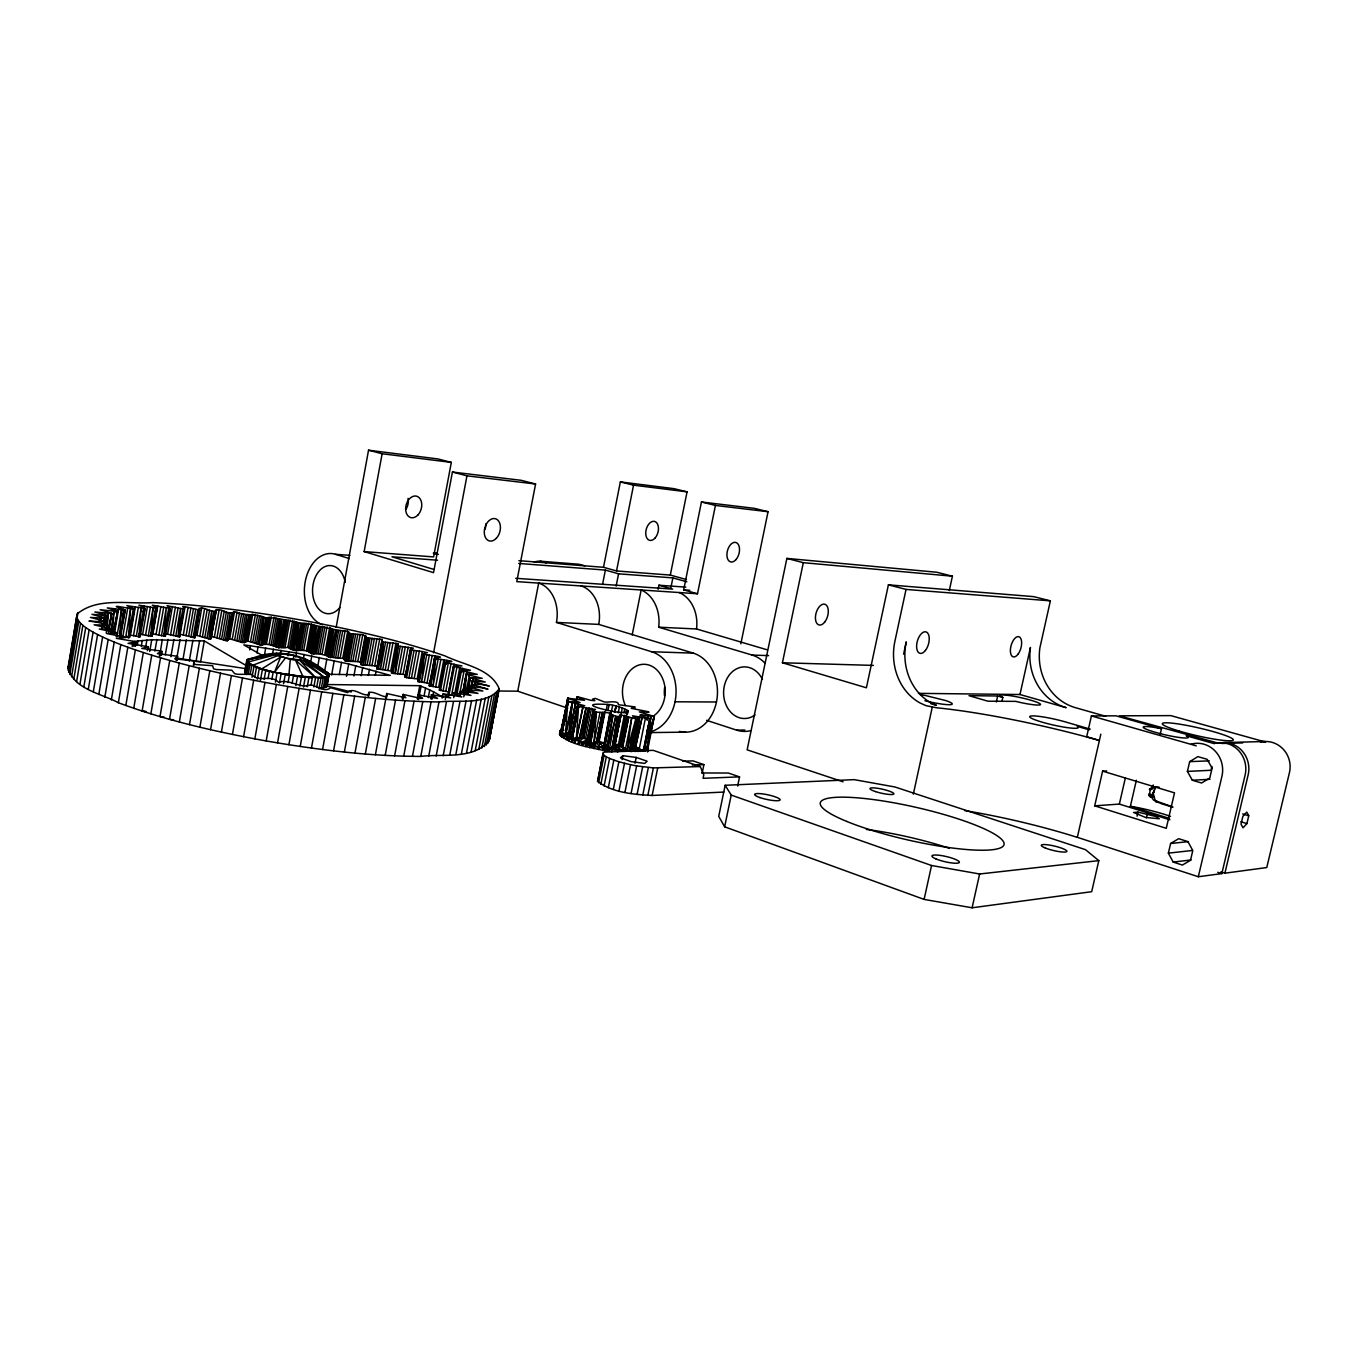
<?xml version="1.0" encoding="UTF-8"?>
<svg xmlns="http://www.w3.org/2000/svg" width="1358" height="1358" viewBox="0 0 1358 1358"><rect width="100%" height="100%" fill="white"/><g stroke="black" fill="none" stroke-linecap="round" stroke-linejoin="round"><path stroke-width="1.5" d="M562.518 729.246L560.396 730.536L559.598 734.593C572.159 745.966 591.222 747.206 607.145 751.314L612.933 715.191C607.62 710.726 601.373 713.306 594.634 711.728L593.31 710.2L595.517 709.487L577.235 706.313L570.869 738.565L593.565 744.829M1149.547 793.479L1150.328 789.881M1155.845 786.893L1152.161 796.144L1154.283 789.677M112.527 632.234L114.072 611.185L100.119 609.725L111.712 613.307L108.844 630.01M107.214 628.992L108.385 613.171L94.856 612.017L107.621 615.598L105.941 625.444L107.621 615.598L91.937 614.325L105.449 618.314L104.074 626.344M119.521 636.817L121.524 609.64L107.282 607.892L117.62 611.423L113.699 634.203M119.708 636.087L128.433 637.598L130.606 608.537L117.671 606.364L116.245 606.534L125.225 609.963L120.624 636.664M392.988 671.361L376.743 668.781L377.117 666.455L374.74 665.827L361.279 664.741L360.26 662.195L357.799 661.601L347.037 661.295L350.126 633.796L347.716 631.215C332.829 630.265 319.469 625.766 305.007 623.39C292.004 622.609 279.256 616.99 266.202 617.975C255.576 613.086 245.238 616.362 234.493 611.626C229.095 616.821 220.845 606.534 215.599 610.794C212.917 613.884 198.624 603.512 199.66 610.149L194.788 637.734L180.258 634.271M103.938 623.526L104.532 615.581L103.87 619.52M135.308 606.754L130.453 635.103L138.957 636.749L141.181 607.858L126.837 605.617L134.442 608.944L129.502 637.479L128.433 637.598L133.271 609.012L134.442 608.944L128.433 637.598M396.689 650.482L398.217 643.76L383.482 642.045L378.458 669.239L382.124 639.448L368.086 638.073L363.095 665.199L366.236 636.817L362.773 634.661L350.126 633.796L345.153 660.871L347.037 661.295L353.742 634.254L348.768 661.312M157.749 605.923L152.928 633.863L165.421 636.359L170.259 608.418L152.385 605.193L157.07 608.163L152.215 636.291L150.823 636.325L153.148 607.62L138.94 605.176L145.068 608.333L140.197 636.664L138.957 636.749L143.778 608.384L145.068 608.333L138.957 636.749M199.66 610.149L185.044 606.703L182.719 606.534L184.501 609.08L182.838 608.978L167.034 605.651L170.259 608.418L163.894 636.342L166.321 607.807L161.483 635.765M563.57 730.197L560.124 731.062L560.073 735.476L561.482 733.643L565.556 733.371L567.763 701.356L560.939 736.409L565.556 733.371L572.142 733.218L577.931 703.97L584.772 705.736L577.235 706.313L573.11 730.638M582.226 742.537L581.665 745.338L587.624 742.198L594.634 711.728L588.201 744.133L590.153 744.676L588.201 744.201L587.42 739.872L593.497 709.844L587.505 739.618L577.965 744.184L578.525 741.4L583.21 738.328L580.222 737.564L571.379 741.858C571.837 735.798 582.361 737.581 586.317 739.295L585.604 746.459L593.853 743.335L596.468 712.186L588.201 744.133L589.236 744.473L584.195 743.098M402.341 698.538L403.122 694.396L405.872 697.791L386.724 693.497C389.373 703.274 369.359 686.028 368.086 694.889C361.024 695.737 353.148 686.554 347.461 692.631L330.741 687.725C324.324 692.97 317.229 685.773 310.609 684.89C299.575 689.015 290.035 678.627 278.56 682.293C271.006 674.043 258.648 683.006 251.603 674.4L237.735 674.298L234.662 673.636L231.743 670.156L216.584 669.562L213.613 668.866L212.629 665.675L196.35 664.605L193.549 663.892L194.483 661.04L174.741 658.783L177.575 656.287L176.896 660.243M252.028 677.269L254.014 666.133L261.568 668.883L248.582 663.349L246.613 674.434L244.644 671.989L246.766 660.294L247.258 662.246L275.233 654.794L290.323 659.377L288.914 675.028L318.451 677.744L324.358 677.353L328.738 675.775L329.128 674.468C308.198 655.201 279.222 647.342 252.096 658.358L246.613 660.956C261.228 673.891 284.925 672.549 302.919 677.014L293.481 675.775L292.14 683.227M465.183 691.018L466.252 674.043L462.755 692.291M113.427 632.522L113.834 628.567M471.65 687.657L472.228 680.986L485.264 682.056L470.123 677.625L467.78 689.881M471.837 688.353C468.408 677.37 512.747 693.361 472.295 681.343L471.124 687.521M244.576 642.436L249.414 615.225L244.101 642.758L247.02 615.259L242.165 642.521L247.954 641.112L261.33 645.135C270.378 641.859 278.458 650.126 287.828 647.274C294.805 653.605 304.735 647.104 311.457 653.707C322.864 652.298 331.301 659.309 342.776 658.121L345.153 660.871M262.043 644.863L266.898 617.737L261.33 645.135L264.233 617.686L259.378 644.863M279.663 647.613L284.535 620.538L278.729 647.834L281.632 620.419L276.76 647.528M297.283 650.652L302.189 623.628L296.146 650.822L299.066 623.407L294.177 650.482M227.397 640.348L232.235 613.035L227.159 640.721L230.13 613.154L225.292 640.518L227.159 640.721L229.672 638.786L242.165 642.521M314.784 653.979L319.69 626.955L313.426 654.081L316.38 626.649L311.457 653.707L315.684 626.174L310.778 653.198M120.506 636.63L121.185 630.333M121.643 626.14L122.101 621.947M122.78 615.649L123.476 609.352M331.98 657.527L336.92 630.502L330.435 657.578L333.457 630.129L328.517 657.187M469.868 691.103C466.269 680.154 510.744 696.671 472.261 684.381M471.549 687.216L472.228 680.986L470.241 691.29M194.296 636.308L194.788 637.734L197.912 610.014L193.074 637.632M131.454 620.827L129.502 637.479L126.515 636.223M723.865 792.054L652.129 795.465C633.694 794.447 612.645 792.783 597.588 781.376L603.173 752.926L604.463 752.094L653.232 750.346L700.253 766.557L703.8 774.824L703.071 778.304L739.55 776.878L737.666 785.993M368.527 696.264L369.036 692.054M460.006 695.5L461.262 691.222L477.999 693.429L466.439 689.474L465.692 693.412M564.945 721.234L567.746 698.199L584.5 700.321L576.98 696.943L576.216 700.864M647.97 747.443L647.562 750.414L648.275 748.275L646.781 746.934L648.224 748.071L647.766 751.229L648.326 748.479L647.138 747.698L650.957 716.243L654.386 716.498L647.138 747.698L648.326 748.479L647.562 751.976L648.173 749.039M597.588 781.376L603.173 752.926M402.579 698.538L403.122 694.396L420.267 698.335L422.559 698.385L418.06 694.804L437.565 698.436L431.386 694.685L430.605 698.759M644.914 747.087L648.122 749.226L643.047 751.212L635.731 746.764L639.72 717.024L632.472 715.802L637.377 719.027L631.029 751.398M637.971 716.566L630.893 751.33L628.364 751.246L627.345 749.803L631.708 717.873L619.876 714.631L620.929 715.632L614.801 745.44L611.507 752.043L613.154 749.412L625.766 750.991M605.04 711.915L599.184 741.366C575.996 744.931 608.808 750.38 613.527 747.223L617.805 716.617L620.657 715.989M622.49 746.357L628.771 717.024L622.83 746.662L614.716 745.678L620.878 715.377L614.801 745.44L622.49 746.357L626.887 716.396L620.979 745.848L629.314 751.229L644.49 750.872M577.235 706.313L572.108 739.075L576.335 738.362L582.82 707.535L576.743 738.311L574.519 743.03L575.928 740.517M1159.426 803.019L1155.132 800.218L1153.282 793.513M104.583 625.461L105.245 621.404L90.477 617.432L105.449 618.314M194.788 637.734L199.371 609.708L194.55 637.275M104.277 624.595L105.262 618.637M104.617 625.766L105.245 621.404L104.566 625.41M105.568 625.732L107.231 615.887M106.688 629.297C113.427 620.012 64.692 620.64 105.279 621.76M108.284 630.265L111.712 613.307L108.759 629.043M463.129 692.58L466.252 674.043L477.235 674.383L460.651 670.258L456.05 694.413M1149.666 794.634L1153.689 800.218L1172.701 806.822M67.9 668.255L77.117 614.037C97.097 597.011 128.297 604.31 152.741 602.629C203.428 604.649 253.81 611.558 303.7 620.521C351.467 629.433 399.065 640.093 445.051 655.931C463.044 664.758 491.07 668.408 499.218 688.862L489.406 739.737C475.147 760.191 442.623 753.554 420.776 756.406C368.901 756.27 317.229 749.769 266.185 740.942C216.092 731.826 166.117 720.589 118.35 702.714C101.748 693.599 70.854 688.574 68.324 666.371M68.002 670.241L77.117 614.037M69.258 664.588L69.971 660.412M70.667 656.254L71.363 652.078M72.059 647.919L72.772 643.743M73.468 639.584L74.164 635.408M75.912 625.003L76.625 620.827M77.321 616.668L78.017 612.492M68.647 672.329L77.559 619.282L76.88 617.449M69.818 674.502L78.781 621.234L77.559 619.282M71.55 676.759L80.546 623.254L78.781 621.234M73.807 679.085L82.872 625.359L80.546 623.254M76.625 681.495L85.724 627.549L82.872 625.359M79.986 683.974L89.136 629.806L85.724 627.549M83.89 686.52L93.091 632.149L89.136 629.806M99.168 622.117L99.847 618.128M88.338 689.117L97.589 634.542L93.091 632.149M101.001 619.197L101.663 615.259M101.748 629.077L102.427 625.019L107.35 625.257M104.787 616.702L105.449 612.798M113.325 632.353L117.62 611.423L113.444 632.862M119.725 636.851L124.24 610.098L125.225 609.963L119.793 636.834M576.284 701.067L576.98 696.943L578.236 696.943L591.002 700.355L594.838 700.66L592.529 699.132L595.381 698.385L604.021 701.848C606.992 702.935 618.993 699.726 618.467 704.717L635.137 706.924L634.746 708.044L631.164 708.316L648.106 711.694L649.039 712.152L639.295 711.881L654.386 716.498M93.312 691.765L102.614 636.987L97.589 634.542M106.382 624.884L108.385 613.171L111.101 613.527M106.213 633.066L106.909 628.992L111.543 629.077L110.864 633.151M108.555 633.1L109.251 629.026M98.811 694.464L108.165 639.499L102.614 636.987M110.541 631.945L114.072 611.185L116.805 611.592M114.734 612.814L115.43 608.69M114.378 633.88L118.587 609.182M104.821 697.18L114.225 642.045L108.165 639.499M116.177 636.8L116.873 632.692L99.287 629.043L106.909 628.992M116.958 636.393L121.524 609.64L124.24 610.098M120.064 634.05L120.76 629.959M121.456 625.868L122.152 621.794M122.848 617.703L123.544 613.612M111.339 699.947L120.794 644.626L114.225 642.045M122.831 636.613L127.72 608.028M125.717 637.106L130.606 608.537L133.271 609.012M118.35 702.714L127.839 647.24L120.794 644.626M135.427 646.204L136.123 642.062L134.934 641.536L116.296 638.345L125.921 637.53L124.885 637.021L106.688 633.575L117.739 633.184L116.873 632.692M150.823 636.325L155.644 608.163L157.07 608.163L150.823 636.325L139.399 633.965M593.955 748.581L596.569 742.13L605.023 743.777L610.166 713.799L604.276 743.318L609.386 748.733L613.154 749.412M133.508 635.68L138.363 607.315M132.218 646.595L132.931 642.436L136.123 642.062L135.257 645.984M133.831 646.374L134.544 642.232M136.326 636.223L141.181 607.858L143.778 608.384M125.819 705.498L135.359 649.871L127.839 647.24M137.345 644.897L138.024 640.976L151.74 639.771L204.294 640.942L246.715 665.895M143.201 611.847L144.237 605.821M142.59 634.593L147.445 606.449M141.283 646.34L142.284 640.484M145.561 635.204L150.415 607.06M133.746 708.282L143.337 652.519L135.359 649.871M145.527 647.868L146.868 640.076M148.294 635.765L153.148 607.62L155.644 608.163M152.605 627.702L153.301 623.695M155.372 611.643L156.068 607.637M149.736 651.433L151.74 639.771M142.098 711.066L146.274 711.66L142.098 711.066L151.74 655.167L143.337 652.519M156.017 634.526L160.855 606.585M154.897 651.178L156.9 639.567M158.869 635.171L163.707 607.213M163.894 636.342L168.715 608.367M560.396 730.536L559.581 733.812L560.124 731.266M159.395 656.118L160.091 652.179L162.128 651.5L161.449 655.439M162.128 651.5L160.482 650.957L162.315 639.448M160.397 655.761L161.076 651.823M150.857 713.85L160.567 657.815L151.74 655.167M165.014 633.83L165.71 629.84M166.389 625.851L167.085 621.862M167.781 617.873L168.477 613.901M185.044 606.703L179.663 636.834L167.611 634.22L172.415 606.483M165.32 654.794L168.002 639.414M170.565 634.916L175.386 607.162M173.281 635.578L178.102 607.807M160.567 657.815L169.75 660.463L160.006 716.583L164.199 717.177M170.904 656.729L173.909 639.482M175.742 636.189L180.58 608.418L178.034 636.783L182.838 608.978L179.663 636.834L178.73 635.816M181.14 621.981L181.819 618.009M179.154 636.342L183.296 612.577M176.184 660.633L176.863 656.678M177.049 656.831L180.037 639.635M183.279 635.018L188.083 607.45M169.75 660.463L179.307 663.077L169.512 719.299L173.705 719.859M186.08 635.731L190.884 608.146M183.058 658.936L186.386 639.873M188.626 636.41L193.447 608.808M190.952 637.038L195.773 609.419M602.188 747.443L601.085 747.223L607.705 748.496L604.004 743.59L606.754 746.085L612.933 715.191L615.853 716.294L609.386 748.733L602.731 750.482L604.004 743.59L605.176 744.065L611.1 714.359L605.023 743.777M189.271 661.125L192.921 640.195M196.061 625.987L196.74 622.066M197.436 618.145L199.151 608.333M179.341 721.981L189.203 665.675L179.307 663.077M194.72 634.831L199.202 609.267M194.5 635.272L196.944 635.476L201.748 608.061M193.396 665.454L194.092 661.482M215.599 610.794L210.677 639.041L208.877 638.888L199.796 636.24L204.6 608.825M199.643 640.603L195.993 661.482L200.644 661.719L204.294 640.942M202.393 636.97L207.214 609.521M189.492 724.612L199.371 668.238L189.203 665.675M204.769 637.649L209.59 610.2M206.925 638.277L211.746 610.811L208.877 638.888L213.681 611.389L210.677 639.041L216.601 609.538M210.982 637.751L215.803 610.387M211.322 637.292L216.126 609.963M225.292 640.518L214.343 637.089L219.147 609.827M199.898 727.175L209.828 670.75L199.371 668.238M216.974 637.87L221.778 610.574M219.385 638.6L224.206 611.287M221.558 639.279L226.379 611.966M223.527 639.924L228.348 612.577M210.541 729.67L220.522 673.212L209.828 670.75M227.159 640.721L232.014 613.375M227.771 639.957L232.591 612.679M228.246 639.567L233.067 612.322M228.891 639.177L233.712 611.983M229.672 638.786L234.493 611.626M232.269 639.092L237.09 611.949M234.679 639.873L239.5 612.713M236.869 640.603L241.707 613.409M221.388 732.115L231.42 675.622L220.522 673.212M238.838 641.282L243.676 614.071M240.604 641.927L245.442 614.682M245.187 642.113L250.025 614.919M245.951 641.774L250.772 614.631M246.867 641.451L251.688 614.342M247.954 641.112L252.775 614.054M232.422 734.457L242.488 677.948L231.42 675.622M244.898 672.736L246.867 661.702M250.602 641.485L255.423 614.427M245.56 673.568L247.529 662.5L252.435 665.403L277.1 655.914M249.719 649.905L250.449 645.78L296.519 653.028L348.734 663.994L390.323 675.35L328.84 674.281M247.58 662.84L248.225 659.19L251.96 658.392M244.101 642.758L248.955 615.514M252.775 642.249L257.596 615.174M248.378 673.483L250.025 664.249M254.727 642.979L259.565 615.87M250.178 674.434L251.841 665.182M256.475 643.658L261.313 616.532M258.003 644.269L262.858 617.126M256.968 652.994L258.054 646.832M243.591 736.715L253.691 680.222L242.488 677.948M254.761 676.963L256.526 667.117M261.33 645.135L266.202 617.975M262.909 644.592L267.747 617.5M257.341 679.255L259.344 668.102M263.927 644.32L268.765 617.262M265.133 644.048L269.97 617.024M264.25 656.152L265.727 647.936M266.507 643.794L271.328 616.821M260.447 680.256L262.45 669.087L274.265 672.261M269.173 644.218L274.01 617.228M264.148 679.373L265.829 670.054L273.196 671.938L271.855 679.39M271.074 644.982L275.929 617.975M254.846 738.888L264.98 682.395L253.691 680.222M272.788 645.695L277.643 618.654M268.069 678.474L269.41 671.022M272.313 655.269L273.416 649.124M274.299 646.357L279.154 619.282M275.606 646.951L280.478 619.876M278.729 647.834L283.601 620.742M280.767 647.393L285.621 620.351M275.436 682.14L277.117 672.821L302.919 677.014M280.376 654.454L281.123 650.363M282.023 647.189L286.894 620.182M266.185 740.942L276.353 684.483C330.079 693.87 384.382 701.271 438.99 701.95C458.07 699.54 486.13 705.939 499.218 688.862M283.499 647.002L288.354 620.029M285.146 646.815L290.001 619.876M279.459 682.972L281.14 673.653M287.828 647.274L292.683 620.351M288.083 655.761L288.83 651.67M289.458 648.021L294.33 621.064M283.567 683.753L285.248 674.417L288.914 675.028L274.757 672.363M290.901 648.7L295.772 621.726M292.174 649.345L297.046 622.337M293.243 649.939L298.132 622.898M288.032 682.582L289.373 675.13M277.541 742.894L287.743 686.486M293.192 659.716L293.956 655.558L281.853 653.894L277.813 655.15L285.995 658.087L298.2 659.767L302.121 658.477L293.956 655.558M296.146 650.822L301.035 623.763M295.772 657.119L296.519 653.028M298.607 650.499L303.496 623.492M300.118 650.363L305.007 623.39M301.832 650.227L306.721 623.305M295.84 685.637L297.538 676.318M303.751 650.126L308.622 623.22M303.428 658.545L304.175 654.454M288.898 744.744L299.133 688.37M299.795 686.096L301.493 676.793M306.399 650.618L311.288 623.729M307.757 651.348L312.646 624.408M308.928 652.01L313.834 625.053M303.513 687.029L305.295 677.184L312.357 677.659L311.016 685.077M309.947 652.638L314.835 625.631M313.426 654.081L318.332 627.04M565.03 735.968L563.96 738.48L564.504 735.697L569.494 732.947L572.261 702.765L566.235 733.32L562.806 734.644L562.263 737.411L570.224 732.845L575.537 703.495L568.221 701.746L561.923 733.761L572.108 739.075L578.542 706.805L576.335 738.362L575.079 740.229L579.747 737.666L586.028 707.976L578.525 741.4M310.303 664.113L311.797 655.914M307.248 686.741L308.945 677.472L312.357 677.659M316.312 653.877L321.235 626.887M300.22 746.459L310.473 690.17M318.044 653.809L322.966 626.836M313.851 687.012L315.548 677.761L299.931 660.395L290.323 659.377M317.5 667.678L319.351 657.442M319.996 653.741L324.901 626.819M322.152 653.724L327.057 626.819M316.753 686.995L318.451 677.744L324.223 677.387L303.445 677.065L308.945 677.472M324.766 654.25L329.671 627.362M321.048 677.659L319.011 688.727L326.735 686.758L329.128 674.468M325.835 654.946L330.758 628.007M326.735 655.574L331.658 628.618M321.286 688.506L323.306 677.455M324.613 671.293L326.854 659.02M327.465 656.169L332.404 629.178M311.457 748.054L321.727 691.85M328.059 656.695L332.999 629.671M323.204 688.2L325.224 677.167L328.738 675.775L302.766 657.713M324.766 687.81L326.786 676.793L328.738 675.775L328.229 673.313L304.684 658.834M330.435 657.578L335.375 630.536M336.156 627.362L368.544 450.211L437.819 458.919L451.331 462.399L433.592 556.916L364.148 551.586L382.124 453.742L368.544 450.211M325.937 687.318L327.957 676.335M326.463 686.011L327.227 681.92M327.974 677.812L328.721 673.721M326.735 686.758L328.738 675.775L303.19 660.26L299.931 660.395L324.358 677.353L326.786 676.793M333.712 657.493L338.651 630.502M331.624 674.977L334.255 660.633M335.664 657.493L340.603 630.519M337.836 657.51L342.776 630.57M322.576 749.514L332.88 693.395M347.037 661.295L351.994 634.22M568.221 701.746L561.923 733.761L567.763 701.356L580.053 702.51L567.746 698.199L561.516 729.925L562.433 730.689M340.213 657.544L345.153 630.638M339.296 674.587L341.554 662.297M342.776 658.121L347.716 631.215M343.54 658.766L348.48 631.826M344.151 659.377L349.108 632.404M344.609 659.92L349.566 632.913M344.949 660.412L349.923 633.371M346.477 676.301L348.734 663.994M333.559 750.838L343.88 694.838M350.687 661.329L355.66 634.305M352.842 661.397L357.816 634.39M355.202 661.482L360.176 634.509M353.912 675.995L355.796 665.726M357.799 661.601L362.773 634.661M360.26 662.195L365.234 635.238M360.719 662.806L365.709 635.816M344.372 752.026L354.693 696.145M361.041 663.366L366.032 636.342M361.228 663.875L366.236 636.817M361.279 664.741L366.321 637.241M361.194 675.707L362.722 667.491M370.004 638.158L364.979 665.25L368.086 638.073L366.287 637.632M367.084 665.352L372.092 638.277M470.785 688.778L472.228 680.986M369.41 665.471L374.418 638.43M368.341 675.469L369.478 669.29M354.964 753.079L365.285 697.333M371.956 665.641L376.964 638.616M368.391 696.518L369.121 692.597M374.74 665.827L379.748 638.837M375.3 675.232L376.064 671.124M376.743 668.781L382.124 639.448M377.015 668.408L382.277 639.974M385.553 642.198L380.512 669.358L383.482 642.045L381.785 641.587M365.319 753.996L375.64 698.385M382.769 669.528L387.811 642.368M385.265 669.715L390.306 642.589M387.964 669.935L393.022 642.843M390.917 670.207L395.959 643.132M375.385 754.759L385.723 699.302M385.961 697.656L386.724 693.497M386.334 698.233L387.098 694.057M392.275 670.665L398.047 644.235M392.343 672.244L393.073 668.357M393.786 664.469L394.516 660.582M395.246 656.695L395.959 652.808M448.734 691.935L439.364 690.085L444.626 662.263L451.891 661.55L450.313 660.922L443.811 659.835L438.583 687.471L429.213 685.79L434.475 658.138L440.348 657.102L438.566 656.457L435.273 655.965L430.096 683.43L417.755 681.478L422.966 653.962L427.464 652.621L422.304 651.551L417.161 678.881L406.619 677.659L405.091 677.184L410.252 649.803L413.375 648.173L400.287 646.323L395.195 673.585L393.022 673.415L391.376 672.94L396.994 645.373L391.902 672.617M400.287 646.323L398.081 646.119L393.022 673.415L396.502 645.661L398.081 646.119L395.195 673.585L397.605 673.806L402.681 646.561M397.605 673.806L400.22 674.06L405.312 646.849M385.163 755.388L395.517 700.083M400.22 674.06L403.088 674.366L408.181 647.172M407.994 665.013L406.161 674.722L403.088 674.366M408.707 661.125L411.253 647.528M410.982 649.548L405.091 677.184L406.585 672.991M407.332 669.087L408.062 665.182M408.792 661.278L410.625 651.517M411.746 650.261L406.619 677.659L410.252 649.803L422.304 651.551M403.037 699.149L403.818 695.007M408.928 677.897L414.054 650.516M394.618 755.863L404.956 700.728M411.44 678.185L416.567 650.822M740.84 643.811L768.051 511.711L715.428 505.448L697.503 593.769L516.77 581.631L535.578 484.008L521.133 480.308L452.418 472.041L433.525 572.635L364.148 551.586M414.19 678.508L419.333 651.161M403.716 756.185L414.054 701.254M420.963 669.477L421.71 665.556M422.44 661.635L423.917 653.775L417.755 681.478L419.707 681.003M417.296 698.895L419.758 685.688L326.633 684.534M418.264 699.557L419.045 695.432M426.735 654.76L421.557 682.259L424.29 654.437L422.966 653.962L419.147 681.971L424.29 654.437L435.273 655.965M418.57 699.523L421.065 686.214L419.758 685.688M424.171 682.599L429.349 655.099M412.442 756.372L422.779 701.628M424.103 695.737L425.546 688.116L421.065 686.214M459.751 695.415L460.498 691.426L470.971 695.415L453.708 692.835L452.723 692.987L461.856 696.943L444.168 693.972L442.98 694.074L442.199 698.114M427.023 682.989L432.2 655.507M433.575 652.791L466.965 475.843L452.418 472.041M434.916 661.957L435.663 658.002L434.747 661.974M428.279 697.639L429.722 690L425.546 688.116M438.193 658.97L432.964 686.622L435.646 658.613L434.475 658.138L430.469 686.282L435.646 658.613L443.811 659.835M420.776 756.406L431.097 701.848M431.878 699.421L432.642 695.347M432.863 695.703L433.575 691.867L429.722 690M435.646 687.029L440.875 659.377M440.467 690.56L445.747 662.738L444.626 662.263M428.687 756.304L438.99 701.95M446.205 664.3L446.952 660.361M443.014 690.967L448.293 663.145L461.958 665.946L453.402 666.32L448.089 694.311L449.04 694.787L451.603 695.245L456.933 667.236L470.445 670.241L460.651 670.258M445.764 691.426L451.043 663.604M445.254 699.54L446.018 695.483L442.98 694.074M436.173 756.05L446.442 701.916M449.125 689.949L454.03 664.13M449.04 694.787L454.353 666.778L453.402 666.32M453.691 697.689L454.455 693.666M454.777 693.751L459.717 667.746M463.316 692.733L466.779 674.451L482.192 678.338L470.123 677.625M469.562 691.018L470.309 687.097L482.871 691.018L466.439 689.474M471.481 688.54L472.363 684.042L471.566 688.2M587.624 742.198L593.565 710.811M443.2 755.676L453.453 701.763M456.814 694.889L461.414 670.699M461.958 672.312L462.722 668.323M459.394 695.381L464.012 671.208M449.753 755.15L459.989 701.458M462.959 691.918L466.796 671.769M463.757 696.858L464.521 692.869M469.036 676.42L469.8 672.38M466.303 691.256L469.41 675.011M455.847 754.505L466.049 701.034M468.154 690.305L470.496 678.032M467.814 694.108L468.561 690.153M471.09 688.846L473.042 678.61M474.044 686.096L474.842 681.971M461.431 753.707L471.616 700.473M474.977 683.346L475.758 679.255M466.541 752.807L476.692 699.811M471.124 751.772L481.258 699.014M590.221 744.422L596.468 712.186L589.712 747.545L594.515 745.78L596.468 742.198L602.375 712.509L596.756 742.028L598.878 746.764L598.318 749.565L599.981 746.985M475.215 750.635L485.298 698.097M478.78 749.378L488.846 697.078M481.835 748.003L491.851 695.958M484.382 746.527L494.363 694.719M486.402 744.965L496.349 693.395M487.912 743.301L497.809 691.969M498.776 689.202L489.406 739.737M488.914 741.553L498.776 690.458M567.746 698.199L562.246 729.467M176.795 660.294L177.575 656.287L157.409 653.605L160.091 652.179M498.641 691.001L517.737 691.188L538.685 583.091A32.881 24.614 -87.1 0 1 556.441 622.405L651.67 651.755L693.259 653.13A40.061 31.777 -89.6 0 1 716.718 700.643A40.061 31.777 -89.6 0 1 679.458 731.402M561.312 729.755L568.221 697.995L561.007 730.146M572.227 736.036L566.065 739.584L566.609 736.8L573.195 734.491L570.224 732.845M572.261 738.922L578.542 706.805L572.074 738.888L570.869 738.565M602.375 712.509L596.569 742.13L600.304 742.826L603.291 747.664M577.931 703.97L575.537 703.495L569.732 732.93L564.504 735.697L567.016 736.172M569.087 737.92L572.227 736.511L569.087 737.92L568.544 740.704L570.428 738.413L569.087 737.92L571.82 735.629M603.512 567.288L620.351 481.903L674.009 488.659L687.063 491.851L670.309 575.079L616.532 570.954L603.512 567.288L518.909 560.667M575.86 718.093L576.675 714.002L575.792 718.178M577.473 709.911L578.287 705.821M602.562 584.415L605.379 570.088L618.569 573.823L672.872 577.897L686.842 581.801M582.361 737.632L588.184 708.214L580.63 737.462L589.678 738.905M583.516 737.717L589.338 708.299M616.532 570.954L633.541 485.162L687.063 491.851M583.838 737.717L589.678 708.299M585.705 737.649L591.528 708.265M616.125 586.164L618.569 573.823M587.505 739.618L593.31 710.2M593.87 709.674L587.454 741.672L586.317 739.295L587.42 739.872M589.389 733.201L591.324 723.373M592.105 719.451L594.057 709.64M593.853 743.335L599.998 712.441M613.595 747.138L619.706 716.345L613.527 747.223M597.876 741.96L603.75 712.441M604.361 712.339L598.488 741.841L604.514 712.288M606.126 710.658L607.365 704.429C612.39 703.97 639.143 712.424 621.964 712.543C613.952 712.627 570.36 702.392 607.365 704.429M607.943 710.59L609.114 704.717M604.276 743.318L609.844 712.933M611.1 713.239L612.662 705.413M598.623 782.768L604.089 755.354L603.037 754.029M614.953 712.084L616.125 706.211L614.308 711.931M600.813 784.313L606.313 756.83L604.089 755.354M632.183 634.967L641.163 589.983A34.188 26.583 -87.2 0 1 658.681 627.192L752.111 655.065L768.594 655.608M618.213 712.95L619.384 707.077M604.089 785.976L609.589 758.426L606.313 756.83M621.132 713.85L622.303 707.976M608.316 787.674L613.833 760.09L609.589 758.426M624.018 712.797L624.799 708.876M620.979 745.848L618.45 744.608L624.341 715.208M625.953 713.68L626.734 709.742M619.774 745.338L625.665 715.904M620.029 745.474L625.919 716.022M627.277 714.495L628.058 710.557L627.056 714.631M613.341 789.354L618.875 761.719L613.833 760.09M622.117 759.597L622.898 755.71L636.206 757.424L647.138 761.244L644.795 763.4L631.368 761.685L620.402 757.832L622.898 755.71M627.413 751.161L625.529 748.682L631.708 717.873L637.377 719.027L630.927 750.753L631.928 751.466L630.791 746.883L635.731 746.764L642.079 717.567L650.516 718.84L644.065 750.957L650.957 716.243L640.908 714.597L639.924 715.174L650.516 718.84L647.189 730.638M658.104 589.287L658.919 585.23L685.858 587.131M618.959 790.933L624.51 763.264L618.875 761.719M629.263 751.297L635.799 718.908L627.345 749.803M633.422 734.763L637.208 718.263L631.029 749.022L631.928 751.466L630.265 751.297M635.731 746.764L632.489 745.966L638.379 716.684M633.83 746.323L639.72 717.024L642.079 717.567L635.493 746.781L640.789 751.449L633.269 746.883L638.158 751.568L630.791 746.883L635.204 751.568L630.944 748.733L637.208 718.263M624.935 792.359L630.502 764.673L624.51 763.264M635.035 763.23L636.206 757.424M670.801 588.133L672.872 577.897M645.423 718.229L639.262 748.852L635.493 746.781L643.217 751.042L649.684 718.959L643.641 750.991M631.063 793.564L636.63 765.895L653.402 767.898L700.253 766.557M647.206 719.808L647.987 715.904L647.087 720.046M637.072 794.515L642.657 766.846M647.562 750.414L654.301 716.175L651.059 725.902M697.503 593.769L683.668 589.864L701.441 501.985L754.216 508.316L768.051 511.711M642.741 795.16L648.326 767.525M647.817 795.482L653.402 767.898M652.129 795.465L657.713 767.932M575.537 703.495L569.494 732.947L562.806 734.644L568.713 733.014L572.261 702.765L565.556 733.371M702.222 772.855L703.919 764.639L693.004 760.887L682.768 761.176M725.155 785.28L718.721 816.362L724.646 826.818L924.102 899.403L972.107 907.789L1091.696 891.697L1098.809 860.633L1085.483 849.667L894.922 786.978L854.182 779.645L725.155 785.28L731.215 795.092L931.554 865.504L979.627 873.992L1098.809 860.633M724.646 826.818L731.215 795.092M949.276 590.662L952.416 576.199L936.68 572.227L786.876 558.41L747.138 749.837L843.114 781.818M1105.684 716.277L1075.468 707.688A53.471 48.616 -88.1 0 1 1039.889 647.868L1050.379 600.847L1033.608 596.62L888.404 584.84L866.404 687.793L782.429 662.772L803.308 562.687L952.416 576.199M147.394 650.686L148.226 646.748L128.025 643.319L132.931 642.436M244.644 671.989L245.34 670.682M1050.379 600.847L906.041 589.423L894.888 641.349A54.252 47.021 -88.1 0 0 919.977 702.918L925.952 705.651L936.477 707.756A155.236 20.489 12.7 0 1 1092.952 738.684L1099.386 740.466L1086.689 736.749L1091.408 715.938L1116.072 715.836L1161.497 728.686L1160.19 734.339M903.596 654.166L906.244 641.859A53.845 46.834 -88.1 0 0 931.249 702.986L936.46 705.345L930.57 703.597M913.34 794.124L932.216 707.399M924.102 899.403L931.554 865.504M996.348 701.95L997.672 695.975L1002.815 697.452L1001.966 701.288M972.107 907.789L979.627 873.992M1019.977 694.515L1030.45 647.443A53.828 48.803 -88.1 0 0 1066.149 707.671L1019.977 694.515L918.466 693.361M1215.546 743.335A25.615 24.071 76.5 0 1 1245.116 775.045L1221.827 873.601L1198.316 876.742L1077.335 837.326L1100.812 734.203M1102.611 771.14L1174.517 792.851L1166.267 828.312L1094.701 805.837L1102.611 771.14L1106.719 770.954M1094.701 805.837L1119.348 804.089L1125.341 778.032M1169.51 818.433L1130.382 806.279L1136.374 780.239M1137.07 816.175L1138.004 812.135L1156.133 816.565L1159.291 818.772L1145.507 817.431L1133.574 812.474L1138.004 812.135M1146.39 817.856L1147.323 813.815M432.438 671.904L429.213 685.79L432.846 685.196M1168.355 853.163L1170.613 843.488L1178.676 838.684L1187.877 841.587L1192.799 850.549L1190.508 860.293L1182.377 865.063L1173.21 862.092L1168.355 853.163L1192.205 850.481M1187.401 771.412L1189.676 761.651L1197.841 756.627L1207.126 759.309L1212.1 768.17L1209.791 777.998L1201.592 783.006L1192.324 780.256L1187.401 771.412L1211.013 770.275L1211.913 766.438M1198.316 876.742L1221.928 776.301A26.091 24.376 77.9 0 0 1192.001 743.963L1190.881 744.32M1220.893 871.887L1224.899 873.177L1248.155 774.875A25.547 24.037 76.3 0 0 1218.618 743.25L1119.298 715.819L1170.8 715.615L1265.622 742.079M1246.899 823.61L1248.749 815.768L1246.763 812.101L1242.893 816.294L1241.025 824.17L1243.028 827.82L1246.899 823.61L1240.822 821.76M649.786 734.627L654.301 716.175L650.889 728.177M624.561 750.906L621.845 746.306L628.126 751.144L626.462 751.076L629.314 751.229L637.377 719.027M560.26 732.064L559.598 734.593L560.498 730.366L562.619 730.893M614.546 712.373L616.125 706.211M607.705 746.951L615.853 716.294L617.805 716.617L611.949 748.428L619.265 750.074M559.581 733.812L560.141 731.843L561.839 732.251M1152.059 797.35L1153.706 791.544M560.073 735.476L560.837 732.947M560.939 736.409L561.482 733.643M600.304 742.826L598.878 746.764L609.386 748.733M562.263 737.411L563.231 734.916M1153.078 785.264L1151.245 789.337L1149.649 789.219L1151.584 789.151L1153.248 785.264M1153.723 791.765L1153.349 792.665M566.065 739.584L567.237 737.071M571.379 741.858L572.72 739.363M577.965 744.184L579.459 741.689M581.665 745.338L583.21 742.826M585.604 746.459L587.691 744.014M608.791 748.682L607.145 751.314L612.068 749.243L617.805 716.617L611.881 749.192M589.712 747.545L591.324 744.999M602.731 750.482L604.395 747.885M646.934 749.514L648.122 747.664L646.968 746.306M285.146 658.358L274.486 672.295L280.546 657.153L261.755 668.934M647.953 747.868L644.931 749.039M328.619 675.69L328.229 673.313M1150.837 789.677L1149.343 789.371L1150.803 789.456M248.225 659.19L247.292 659.699L251.213 658.409M617.398 751.959L620.572 750.448L618.484 745.932M1150.243 796.348L1148.783 795.194L1149.632 795.381M628.992 751.263L622.507 750.465M1151.72 788.947L1150.922 788.064C1150.464 791.001 1154.368 785.773 1159.07 787.114M304.837 659.716L303.19 660.26L324.358 677.353M564.504 735.697L571.412 733.575M647.953 749.378L645.016 749.514L648.224 748.852M645.661 750.635L643.098 749.463L646.408 750.414M247.224 659.835L276.862 653.385L247.224 659.835L247.292 662.28M560.124 731.062L563.791 730.18M253.233 658.155L252.096 658.358L280.121 653.283M148.226 646.748L141.775 648.428L160.482 650.957M613.222 748.716L611.321 749.056L615.819 749.599M621.115 747.664L623.509 746.085M134.069 641.553L138.024 640.976M1224.899 873.177L1266.759 867.558L1289.438 772.651A24.682 23.476 72.9 0 0 1260.547 742.13M1173.21 862.092L1191.068 859.954M252.215 665.42L247.326 662.348M1170.613 843.488L1188.471 841.62M646.561 749.361L648.122 749.226M1077.166 837.343L1070.987 835.391A154.337 27.347 13.3 0 0 964.706 810.59M604.14 747.749L606.466 747.579L603.359 745.797M439.364 690.085L440.824 689.983M1192.324 780.256L1209.978 779.271M596.705 746.272L594.515 745.78M1189.676 761.651L1209.333 760.853M431.386 694.685L450.686 697.944L446.018 695.483M692.274 764.995L703.919 764.639M1223.286 742.605L1265.113 741.502M1221.708 743.471L1242.689 742.911M706.635 720.334L736.596 730.129L744.88 730.044M650.21 732.59L685.671 732.149M647.477 746.781L647.647 747.002M675.045 701.797L716.464 702.001M997.672 695.975L969.001 695.686L987.979 701.203L1015.665 701.373L1020.707 702.544A20.794 2.393 12.5 0 0 1040.551 704.344L1039.685 703.529A20.794 2.393 12.5 0 0 1014.528 696.399A20.794 2.393 12.5 0 0 1000.71 696.416L1002.815 697.452M782.429 662.772L873.415 665.403M102.427 625.019L94.109 624.816L111.543 629.077M556.441 622.405L598.725 624.391L693.259 653.13M658.681 627.192L696.535 628.975L767.049 649.769M515.751 578.304L672.651 589.1L658.919 585.23M683.668 589.864L689.796 590.289M643.59 749.905L646.951 750.142M437.582 560.209L391.97 556.78L433.541 569.341M322.644 624.833A36.157 24.919 -86.8 0 1 305.194 581.818A36.157 24.919 -86.8 0 1 335.494 554.285L349.923 555.371M518.756 563.451L605.379 570.088M614.24 749.582L616.396 749.735M534.237 562.11A26.362 19.759 -86.3 0 1 540.314 561.21L578.915 564.249L584.806 565.811M434.356 554.064L438.379 554.37M621.574 750.567L628.126 751.144M617.432 750.04L627.124 751.042M701.679 772.957L728.346 773.041L739.55 776.878M211.797 636.834L214.343 637.089M466.965 475.843L535.578 484.008M613.986 744.065L618.45 744.608M382.124 453.742L451.331 462.399M250.449 645.78L243.829 644.931L263.859 656.321M605.498 748.088L607.705 748.496M606.602 748.292L607.858 748.462M602.884 747.036L606.466 747.579M176.574 658.07L245.645 668.628M445.747 662.738L448.293 663.145M1130.382 806.279L1134.066 806.924A40.808 6.077 13.4 0 1 1170.477 816.362M607.179 746.781L603.258 746.068M454.353 666.778L456.933 667.236M1248.749 815.768L1242.672 813.934M264.98 682.395L276.353 684.483M630.502 764.673L636.63 765.895M1161.497 728.686L1160.564 728.499A23.103 2.614 12.9 0 0 1144.234 728.211A23.103 2.614 12.9 0 0 1173.889 736.613A23.103 2.614 12.9 0 0 1186.145 735.747L1214.425 743.675M599.184 741.366L603.92 742.996M164.42 633.49L167.611 634.22M585.179 743.386L586.707 743.743M318.621 668.357L328.144 673.212M620.351 481.903L633.541 485.162M701.441 501.985L715.428 505.448M786.876 558.41L803.308 562.687M888.404 584.84L906.041 589.423M629.314 751.229L622.303 749.293M540.314 561.21L546.239 562.806M196.944 635.476L199.796 636.24M351.281 691.935L327.125 686.113M670.309 575.079L686.418 579.543M1091.408 715.938L1196.245 745.848M1090.236 729.144L1067.558 722.558A24.902 3.005 12.7 0 0 1030.722 716.056A24.902 3.005 12.7 0 0 1053.876 725.155A24.902 3.005 12.7 0 0 1077.217 726.36L1089.286 729.857M1172.786 807.229L1160.869 803.546M1149.004 793.785L1153.044 795.024M335.494 554.285L349.379 558.579M1119.348 804.089L1169.917 819.808M1156.982 801.899L1155.369 801.39L1157.322 802.086M1217.82 872.311L1221.827 873.601M517.737 691.188L567.712 708.18M560.141 731.843L562.942 732.828M319.079 668.747L322.949 670.156M1152.365 796.128L1153.74 796.908M571.226 738.786L569.528 738.09M138.957 636.07L140.197 636.664M647.138 747.698L644.829 746.594L648.326 748.479M326.769 672.057L322.746 670.037L327.94 672.923M433.575 691.867L443.234 697.333M1150.718 797.248L1149.513 796.297M152.215 636.291L150.246 635.137M621.845 746.306L625.529 748.682M644.303 747.681L647.477 749.871M1148.783 795.194L1149.683 795.839M643.098 749.463L644.931 750.872M641.655 750.057L643.047 751.212M315.548 677.761L295.467 660.073L303.173 677.014M620.572 750.448L614.987 745.457L616.379 749.905M275.148 653.911L275.233 654.794M866.336 829.432A94.025 18.095 13 0 1 949.225 848.258M486.028 523.611A11.441 7.775 -74.6 0 1 484.942 529.382M408.028 498.437A11.034 7.808 -74.7 0 1 406.042 509.216M755.048 714.953A25.819 20.913 -89.7 0 1 726.479 705.854A25.819 20.913 -89.7 0 1 733.812 670.529A25.819 20.913 -89.7 0 1 762.432 679.39M339.839 607.484A24.104 16.619 -86.8 0 1 315.005 603.122A24.104 16.619 -86.8 0 1 322.559 567.967A24.104 16.619 -86.8 0 1 345.238 582.344M679.119 592.529A33.458 26.379 -87.2 0 1 696.535 628.975M752.111 655.065A38.72 31.37 -89.7 0 1 765.199 663.366M750.855 730.655A38.72 31.37 -89.7 0 1 736.596 730.129M433.304 553.181A27.805 20.014 -86.4 0 1 436.393 553.029M625.376 705.532A27.347 21.355 -89.5 0 1 633.066 668.068A27.347 21.355 -89.5 0 1 662.28 677.761A27.347 21.355 -89.5 0 1 654.556 715.208M664.52 695.89A26.719 21.185 -89.6 0 1 664.673 687.25M651.67 651.755A41.029 32.032 -89.5 0 1 676.063 691.052A41.029 32.032 -89.5 0 1 652.281 731.249M581.054 585.943A32.151 24.461 -87.1 0 1 598.725 624.391M924.9 700.745A21.966 2.716 12.3 0 0 936.12 703.172L941.366 704.021A21.966 2.716 12.3 0 0 946.017 700.643L925.494 695.517A21.966 2.716 12.3 0 0 920.334 694.668M194.483 661.04L193.787 664.996L194.483 661.04M470.632 686.809L469.885 690.713L470.632 686.809M759.835 797.553A13.071 2.393 12.1 0 0 780.069 800.032A13.071 2.393 12.1 0 0 762.144 793.836A13.071 2.393 12.1 0 0 759.835 797.553M846.764 821.437A94.194 16.805 12.8 0 0 1000.778 847.748A94.194 16.805 12.8 0 0 888.828 801.916A94.194 16.805 12.8 0 0 846.764 821.437M935.73 858.799A14.072 2.665 13.1 0 0 958.799 862.856A14.072 2.665 13.1 0 0 942.401 855.744A14.072 2.665 13.1 0 0 935.73 858.799M1045.253 847.969A13.156 2.275 13.4 0 0 1066.539 851.755A13.156 2.275 13.4 0 0 1050.464 845.236A13.156 2.275 13.4 0 0 1045.253 847.969M875.435 791.561A12.256 2.054 12.6 0 0 893.904 793.887A12.256 2.054 12.6 0 0 876.521 788.149A12.256 2.054 12.6 0 0 875.435 791.561M417.772 515.157A11.102 7.792 -74.7 0 0 417.704 496.604A11.102 7.792 -74.7 0 0 405.635 508.894A11.102 7.792 -74.7 0 0 417.772 515.157M655.014 538.107A9.795 6.06 -75.2 0 0 655.524 521.795A9.795 6.06 -75.2 0 0 645.729 532.743A9.795 6.06 -75.2 0 0 655.014 538.107M496.315 538.311A11.509 7.758 -74.6 0 0 496.468 519.129A11.509 7.758 -74.6 0 0 484.263 531.98A11.509 7.758 -74.6 0 0 496.315 538.311M736.002 559.581A10.083 5.958 -75.1 0 0 736.732 542.827A10.083 5.958 -75.1 0 0 726.92 554.183A10.083 5.958 -75.1 0 0 736.002 559.581M925.409 650.482A11.153 5.771 -74.2 0 0 926.733 632.217A11.153 5.771 -74.2 0 0 916.65 645.118A11.153 5.771 -74.2 0 0 925.409 650.482M1018.059 654.166A10.474 5.076 -74.4 0 0 1019.552 637.021A10.474 5.076 -74.4 0 0 1010.437 649.158A10.474 5.076 -74.4 0 0 1018.059 654.166M1178.965 730.994A36.462 3.989 12.9 0 0 1233.268 739.974A36.462 3.989 12.9 0 0 1181.019 724.391A36.462 3.989 12.9 0 0 1178.965 730.994M824.561 622.287A10.762 5.975 -74.3 0 0 825.579 604.565A10.762 5.975 -74.3 0 0 815.445 616.922A10.762 5.975 -74.3 0 0 824.561 622.287"/></g></svg>
